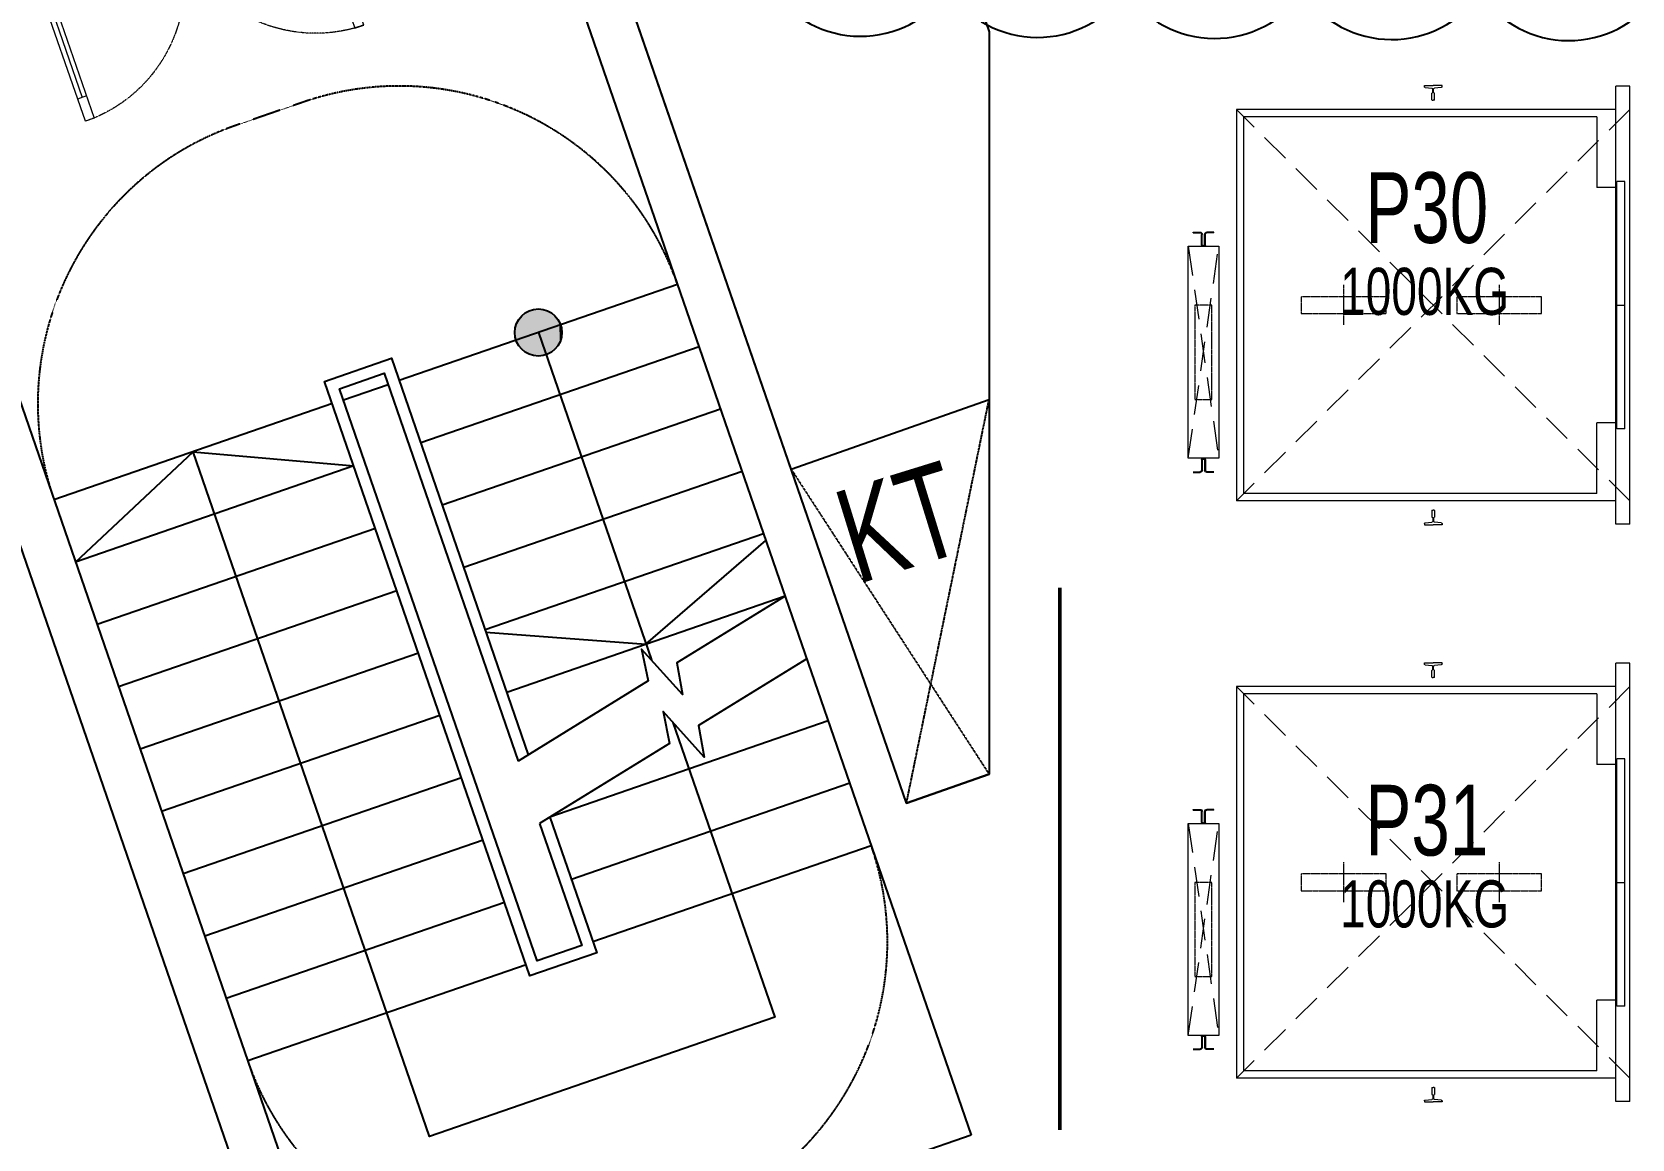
# Model space of a CAD drawing. Header units: millimetres. Extents: x -1307397 to 11565522512, y -626897 to 1138105.
# Drawn here: x -47136 to -40344, y 20331 to 25030 of the extents above; entities that cross this region are included whole.
import ezdxf
from ezdxf.enums import TextEntityAlignment as Align

# ---------------------------------------------------------------- set-up
doc = ezdxf.new("R2010")
doc.units = ezdxf.units.MM
doc.header["$MEASUREMENT"] = 0
for name, pattern in [('Xref_ST_MBDV Cot vach 30.7.2022$0$CENTERX2', [4, 2.5, -0.5, 0.5, -0.5]), ('Xref_ST_MBDV Cot vach 30.7.2022$0$HIDDEN', [0.375, 0.25, -0.125]), ('Xref_ST_MBDV Cot vach 30.7.2022$0$HIDDEN2', [0.1875, 0.125, -0.0625]), ('Xref_ST_MBDV Cot vach 30.7.2022$0$PHANTOMX2', [5, 2.5, -0.5, 0.5, -0.5, 0.5, -0.5]), ('Xref_ST_MBDV Cot vach 30.7.2022$0$ST_MBDV Cot vach 220803$0$HIDDEN', [0.375, 0.25, -0.125])]:
    doc.linetypes.add(name, pattern=pattern)
for name, color, linetype in [('Xref_ST_MBDV Cot vach 30.7.2022$0$A-FLOR-STRS-ARROW', 8, 'Continuous'), ('Xref_ST_MBDV Cot vach 30.7.2022$0$KT-Net manh', 139, 'Continuous'), ('Xref_ST_MBDV Cot vach 30.7.2022$0$KT-Text', 7, 'Continuous'), ('Xref_ST_MBDV Cot vach 30.7.2022$0$KT-Thay', 7, 'Continuous'), ('Xref_ST_MBDV Cot vach 30.7.2022$0$KT-Tuong', 1, 'Continuous'), ('Xref_ST_MBDV Cot vach 30.7.2022$0$ST_MBDV Cot vach 220803$0$KT-Khuat', 9, 'Xref_ST_MBDV Cot vach 30.7.2022$0$ST_MBDV Cot vach 220803$0$HIDDEN')]:
    doc.layers.add(name, color=color, linetype=linetype)
for name, color, linetype, lineweight in [('Xref_ST_MBDV Cot vach 30.7.2022$0$CUA', 37, 'Continuous', 13), ('Xref_ST_MBDV Cot vach 30.7.2022$0$KT-Net cot vach', 6, 'Continuous', 50), ('Xref_ST_MBDV Cot vach 30.7.2022$0$KT-Noi that', 36, 'Continuous', 9)]:
    doc.layers.add(name, color=color, linetype=linetype, lineweight=lineweight)
doc.styles.add('Xref_ST_MBDV Cot vach 30.7.2022$0$Arial', font='arial.ttf', dxfattribs={"width": 0.7})

# ---------------------------------------------------------------- blocks, each defined once
blk = doc.blocks.new('*U34')
for p, q in [((-1260, 525), (-1300, 525)), ((-1280, 100), (-1280, 525)), ((-90, 525), (-50, 525)), ((-70, 100), (-70, 525)), ((-1260, 100), (-1300, 100)), ((-90, 100), (-50, 100))]:
    blk.add_line(p, q)
for points in [[(-1300, 0), (-1260, 0), (-1260, 625), (-1300, 625)], [(-50, 0), (-90, 0), (-90, 625), (-50, 625)], [(-1350, -100), (-1290, -100), (-1290, -40), (-1300, -40), (-1300, 0), (-1350, 0)], [(0, -100), (-60, -100), (-60, -40), (-50, -40), (-50, 0), (0, 0)]]:
    blk.add_lwpolyline(points, close=True)
at = {"linetype": 'Xref_ST_MBDV Cot vach 30.7.2022$0$HIDDEN2'}
for centre, start, end in [((-1300, 0), 0, 89.99996), ((-50, 0), 90.00004, 180)]:
    blk.add_arc(centre, 625, start, end, dxfattribs=at)
blk = doc.blocks.new('Xref_ST_MBDV Cot vach 30.7.2022$0$TM 1000kg')
at = {"layer": 'Xref_ST_MBDV Cot vach 30.7.2022$0$KT-Noi that', "linetype": 'Continuous', "ltscale": 2}
for p, q in [((-2370, 220, 0), (-2370, 2080, 0)), ((-2370, 2080, 0), (-2310, 2080, 0)), ((-2310, 220, 0), (-2310, 2080, 0)), ((-2310, 1981, 0), (-700, 1981, 0)), ((-700, 1981, 0), (-700, 319, 0)), ((-2230, 1950, 0), (-730, 1950, 0)), ((-2230, 1950, 0), (-2230, 1650, 0)), ((-730, 1950, 0), (-730, 350, 0)), ((-2348, 625, 0), (-2348, 1675, 0)), ((-2348, 1675, 0), (-2314, 1675, 0)), ((-2314, 625, 0), (-2314, 1675, 0)), ((-2310, 1650, 0), (-2230, 1650, 0)), ((-2314, 1150, 0), (-2348, 1150, 0)), ((-2348, 625, 0), (-2314, 625, 0)), ((-2310, 650, 0), (-2230, 650, 0)), ((-2230, 350, 0), (-2230, 650, 0)), ((-2230, 350, 0), (-730, 350, 0)), ((-2310, 319, 0), (-700, 319, 0)), ((-2370, 220, 0), (-2310, 220, 0))]:
    blk.add_line(p, q, dxfattribs=at)
at = {"layer": 'Xref_ST_MBDV Cot vach 30.7.2022$0$KT-Noi that', "linetype": 'Continuous'}
for p, q in [((-1572.5, 2077, 0), (-1572.5, 2082, 0)), ((-1572.5, 2082, 0), (-1535, 2082, 0)), ((-1569.5, 2074, 0), (-1540.1, 2070.9, 0)), ((-1540, 2021, 0), (-1540, 2050, 0)), ((-1537.1, 2054.1, 0), (-1537.1, 2067.9, 0)), ((-1497.5, 2082, 0), (-1535, 2082, 0)), ((-1532.9, 2054.1, 0), (-1532.9, 2067.9, 0)), ((-1530, 2021, 0), (-1530, 2050, 0)), ((-1500.5, 2074, 0), (-1529.9, 2070.9, 0)), ((-1497.5, 2077, 0), (-1497.5, 2082, 0)), ((-1539, 2020, 0), (-1535, 2020, 0)), ((-1531, 2020, 0), (-1535, 2020, 0)), ((-603.5, 1460, 0), (-574.4, 1460, 0)), ((-603.5, 1456.8, 0), (-603.5, 1460, 0)), ((-603.5, 1456.8, 0), (-574.4, 1456.8, 0)), ((-568.2, 1406.2, 0), (-568.2, 1450.6, 0)), ((-565, 1406.2, 0), (-565, 1450.6, 0)), ((-555, 1406.2, 0), (-555, 1450.6, 0)), ((-551.8, 1406.2, 0), (-551.8, 1450.6, 0)), ((-516.5, 1460, 0), (-545.6, 1460, 0)), ((-516.5, 1456.8, 0), (-545.6, 1456.8, 0)), ((-516.5, 1456.8, 0), (-516.5, 1460, 0)), ((-558, 1403.2, 0), (-562, 1403.2, 0)), ((-558, 1400, 0), (-562, 1400, 0)), ((-568.2, 493.8, 0), (-568.2, 449.4, 0)), ((-565, 493.8, 0), (-565, 449.4, 0)), ((-558, 500, 0), (-562, 500, 0)), ((-558, 496.8, 0), (-562, 496.8, 0)), ((-555, 493.8, 0), (-555, 449.4, 0)), ((-551.8, 493.8, 0), (-551.8, 449.4, 0)), ((-603.5, 443.2, 0), (-574.4, 443.2, 0)), ((-603.5, 440, 0), (-574.4, 440, 0)), ((-516.5, 443.2, 0), (-545.6, 443.2, 0)), ((-516.5, 440, 0), (-545.6, 440, 0)), ((-1540, 279, 0), (-1540, 250, 0)), ((-1539, 280, 0), (-1535, 280, 0)), ((-1531, 280, 0), (-1535, 280, 0)), ((-1530, 279, 0), (-1530, 250, 0)), ((-1572.5, 223, 0), (-1572.5, 218, 0)), ((-1572.5, 218, 0), (-1535, 218, 0)), ((-1569.5, 226, 0), (-1540.1, 229.1, 0)), ((-1537.1, 245.9, 0), (-1537.1, 232.1, 0)), ((-1497.5, 218, 0), (-1535, 218, 0)), ((-1532.9, 245.9, 0), (-1532.9, 232.1, 0)), ((-1500.5, 226, 0), (-1529.9, 229.1, 0)), ((-1497.5, 223, 0), (-1497.5, 218, 0))]:
    blk.add_line(p, q, dxfattribs=at)
at = {"layer": 'Xref_ST_MBDV Cot vach 30.7.2022$0$KT-Noi that', "linetype": 'Xref_ST_MBDV Cot vach 30.7.2022$0$HIDDEN', "ltscale": 500}
for p, q in [((-2370, 1981, 0), (-700, 319, 0)), ((-2370, 319, 0), (-700, 1981, 0)), ((-495, 1400, 0), (-625, 500, 0)), ((-495, 500, 0), (-625, 1400, 0))]:
    blk.add_line(p, q, dxfattribs=at)
at = {"layer": 'Xref_ST_MBDV Cot vach 30.7.2022$0$KT-Noi that', "linetype": 'Xref_ST_MBDV Cot vach 30.7.2022$0$CENTERX2'}
for p, q in [((-1815, 1236, 0), (-1815, 1066.7, 0)), ((-1155, 1236, 0), (-1155, 1066.7, 0))]:
    blk.add_line(p, q, dxfattribs=at)
at = {"layer": 'Xref_ST_MBDV Cot vach 30.7.2022$0$KT-Noi that', "linetype": 'Continuous', "ltscale": 2, "elevation": 0}
blk.add_lwpolyline([(-495, 1400), (-625, 1400), (-625, 500), (-495, 500)], close=True, dxfattribs=at)
at = {"layer": 'Xref_ST_MBDV Cot vach 30.7.2022$0$KT-Noi that', "linetype": 'Xref_ST_MBDV Cot vach 30.7.2022$0$PHANTOMX2', "elevation": 0}
for points in [[(-1635, 1186), (-1635, 1114), (-1995, 1114), (-1995, 1186)], [(-975, 1186), (-975, 1114), (-1335, 1114), (-1335, 1186)], [(-524, 1150), (-524, 750), (-596, 750), (-596, 1150)]]:
    blk.add_lwpolyline(points, close=True, dxfattribs=at)
at = {"layer": 'Xref_ST_MBDV Cot vach 30.7.2022$0$KT-Noi that', "linetype": 'Continuous'}
for centre, radius, start, end in [((-1569.5, 2077, 0), 3, 180, 270), ((-1540.1, 2067.9, 0), 3, 0, 90), ((-1542.3, 2054.7, 0), 5.25, 295.66972, 353.31728), ((-1529.9, 2067.9, 0), 3, 90, 180), ((-1527.7, 2054.7, 0), 5.25, 186.68272, 244.33028), ((-1500.5, 2077, 0), 3, 270, 0), ((-1539, 2021, 0), 1, 180, 270), ((-1531, 2021, 0), 1, 270, 0), ((-574.4, 1450.6, 0), 9.4, 0, 90), ((-574.4, 1450.6, 0), 6.2, 0, 90), ((-545.6, 1450.6, 0), 9.4, 90, 180), ((-545.6, 1450.6, 0), 6.2, 90, 180), ((-562, 1406.2, 0), 6.2, 180, 270), ((-562, 1406.2, 0), 3, 180, 270), ((-558, 1406.2, 0), 3, 270, 0), ((-558, 1406.2, 0), 6.2, 270, 0), ((-562, 493.8, 0), 6.2, 90, 180), ((-562, 493.8, 0), 3, 90, 180), ((-558, 493.8, 0), 6.2, 0, 90), ((-558, 493.8, 0), 3, 0, 90), ((-574.4, 449.4, 0), 6.2, 270, 0), ((-574.4, 449.4, 0), 9.4, 270, 0), ((-545.6, 449.4, 0), 9.4, 180, 270), ((-545.6, 449.4, 0), 6.2, 180, 270), ((-1539, 279, 0), 1, 90, 180), ((-1531, 279, 0), 1, 0, 90), ((-1569.5, 223, 0), 3, 90, 180), ((-1540.1, 232.1, 0), 3, 270, 0), ((-1542.3, 245.3, 0), 5.25, 6.68272, 64.33028), ((-1527.7, 245.3, 0), 5.25, 115.66972, 173.31728), ((-1529.9, 232.1, 0), 3, 180, 270), ((-1500.5, 223, 0), 3, 0, 90)]:
    blk.add_arc(centre, radius, start, end, dxfattribs=at)
blk = doc.blocks.new('ĂERWER')
at = {"layer": 'Xref_ST_MBDV Cot vach 30.7.2022$0$KT-Text', "style": 'Xref_ST_MBDV Cot vach 30.7.2022$0$Arial', "width": 0.7}
for s, height, p in [('P30', 300, (-41535.8, 23804)), ('1000KG', 200, (-41642.7, 23498.5)), ('P31', 300, (-41535.8, 21204)), ('1000KG', 200, (-41642.7, 20898.5))]:
    blk.add_text(s, height=height, dxfattribs=at).set_placement(p)

msp = doc.modelspace()

# ---------------------------------------------------------------- hatches: boundary and pattern name
at = {"layer": 'Xref_ST_MBDV Cot vach 30.7.2022$0$KT-Net manh'}
h = msp.add_hatch(color=256, dxfattribs=at)
edge = h.paths.add_edge_path(flags=0)
edge.add_arc((-44986.3, 23754.3), 100, 199.04714, 559.04714)
h = msp.add_hatch(color=256, dxfattribs=at)
edge = h.paths.add_edge_path(flags=0)
edge.add_arc((-44986.3, 23754.3), 100, 199.04714, 559.04714)
msp.add_hatch(color=256, dxfattribs=at).paths.add_polyline_path([(-44988.2, 23854.3), (-45046.6, 23834.1), (-45082, 23783.5), (-45080.9, 23721.7), (-45043.6, 23672.3), (-44984.5, 23654.3), (-44926.1, 23674.5), (-44890.7, 23725.1), (-44891.8, 23786.9), (-44929, 23836.3)], flags=0)
msp.add_hatch(color=256, dxfattribs=at).paths.add_polyline_path([(-44988.2, 23854.3), (-45046.6, 23834.1), (-45082, 23783.5), (-45080.9, 23721.7), (-45043.6, 23672.3), (-44984.5, 23654.3), (-44926.1, 23674.5), (-44890.7, 23725.1), (-44891.8, 23786.9), (-44929, 23836.3)], flags=0)

# ---------------------------------------------------------------- linework, layer by layer
at = {"layer": 'Defpoints', "elevation": 0}
msp.add_lwpolyline([(-43995.9, 25209.7, 0.520567), (-43244.3, 25205.1, 0.520567), (-42492.6, 25200.4, 0.520567), (-41741, 25195.8, 0.520567), (-40989.4, 25191.2, 0.520567), (-40237.7, 25186.6, 0.520567), (-39644.3, 25339.8, 0.520567), (-39650.6, 26091.5, 0.520567), (-39656.9, 26843.1, 0.520567), (-39663.1, 27594.7, 0.520567), (-39669.4, 28346.4, 0.520567), (-39675.7, 29098, 0.520567), (-39682, 29849.6, 0.520567), (-40396.7, 29891.3, 0.520567), (-41148.3, 29895.9, 0.520567), (-41900, 29900.5, 0.520567), (-42651.6, 29905.2, 0.520567), (-43403.3, 29909.8, 0.520567), (-44034.3, 29794, 0.520567), (-44028, 29042.4, 0.520567), (-44021.7, 28290.7, 0.520567), (-44015.4, 27539.1, 0.520567), (-44009.1, 26787.5, 0.520567), (-44002.8, 26035.8, 0.520567)], format="xyb", close=True, dxfattribs=at)
msp.add_lwpolyline([(-45521.7, 27832.9), (-44198.4, 28289.8), (-43073, 25030.3), (-43073, 21879.5), (-43423.7, 21756.2)], close=True, dxfattribs=at)
at = {"layer": 'Xref_ST_MBDV Cot vach 30.7.2022$0$A-FLOR-STRS-ARROW', "elevation": 0}
for points in [[(-43938.6, 22634.9), (-44397.9, 22351.6), (-44374.8, 22218), (-44547.7, 22410.6), (-44520.8, 22275.8), (-45072.5, 21935.4)], [(-43847, 22369.4), (-44306.2, 22086.1), (-44283.1, 21952.5), (-44456.1, 22145.1), (-44429.1, 22010.3), (-44980.8, 21669.9)]]:
    msp.add_lwpolyline(points, dxfattribs=at)
at = {"layer": 'Xref_ST_MBDV Cot vach 30.7.2022$0$KT-Net cot vach', "elevation": 0}
msp.add_lwpolyline([(-42773, 22670.4), (-42773, 20370.4)], dxfattribs=at)
at = {"layer": 'Xref_ST_MBDV Cot vach 30.7.2022$0$KT-Net manh'}
msp.add_line((-44890.7, 23725.1), (-44891.8, 23786.9), dxfattribs=at)
msp.add_line((-44890.7, 23725.1), (-44891.8, 23786.9), dxfattribs=at)
at = {"layer": 'Xref_ST_MBDV Cot vach 30.7.2022$0$KT-Net manh', "linetype": 'Xref_ST_MBDV Cot vach 30.7.2022$0$HIDDEN', "elevation": 0}
for points in [[(-44395.6, 23958.3, 0.414131), (-45984.8, 24732), (-46268.9, 24633.9, 0.414131), (-47042.3, 23044.5, 1.000029)], [(-43573.2, 21576.2, -0.414131), (-44346.5, 19986.8), (-44630.6, 19888.7, -0.414131), (-46219.9, 20662.5, -1.000029)]]:
    msp.add_lwpolyline(points, format="xyb", dxfattribs=at)
at = {"layer": 'Xref_ST_MBDV Cot vach 30.7.2022$0$KT-Net manh', "elevation": 0}
for points in [[(-44986.3, 23754.3), (-44506.6, 22364.8)], [(-46950.9, 22779.8), (-46451.5, 23248.5), (-45769.3, 23187.8)], [(-44414.9, 22099.3), (-44203.1, 21485.7), (-44170.5, 21391.2), (-43982.8, 20847.7), (-45448, 20341.9), (-46451.5, 23248.5)], [(-45208.6, 22483), (-44529.5, 22431), (-44020.2, 22871.2)]]:
    msp.add_lwpolyline(points, dxfattribs=at)
at = {"layer": 'Xref_ST_MBDV Cot vach 30.7.2022$0$KT-Net manh'}
msp.add_circle((-44986.3, 23754.3), 100, dxfattribs=at)
msp.add_circle((-44986.3, 23754.3), 100, dxfattribs=at)
at = {"layer": 'Xref_ST_MBDV Cot vach 30.7.2022$0$KT-Thay', "extrusion": (-1.21212e-08, -4.22423e-09, 1)}
for p, q in [((-44395.6, 23958.3), (-45577.1, 23550.3)), ((-44304.2, 23693.6), (-45485.7, 23285.7)), ((-45860.7, 23452.4), (-47042.3, 23044.5)), ((-44212.8, 23428.9), (-45394.4, 23021)), ((-45769.3, 23187.8), (-46950.9, 22779.8)), ((-44121.4, 23164.3), (-45303, 22756.3)), ((-45677.9, 22923.1), (-46859.5, 22515.2)), ((-44030, 22899.6), (-45211.6, 22491.7)), ((-45586.6, 22658.4), (-46768.1, 22250.5)), ((-43938.7, 22634.9), (-45120.2, 22227)), ((-45495.2, 22393.8), (-46676.7, 21985.8)), ((-45403.8, 22129.1), (-46585.4, 21721.2)), ((-43755.9, 22105.6), (-44937.5, 21697.6)), ((-45312.4, 21864.4), (-46494, 21456.5)), ((-43664.5, 21840.9), (-44846.1, 21433)), ((-45221.1, 21599.7), (-46402.6, 21191.8)), ((-43573.2, 21576.2), (-44754.7, 21168.3)), ((-45129.7, 21335.1), (-46311.2, 20927.1)), ((-45038.3, 21070.4), (-46219.9, 20662.5))]:
    msp.add_line(p, q, dxfattribs=at)
at = {"layer": 'Xref_ST_MBDV Cot vach 30.7.2022$0$KT-Thay'}
for p, q in [((-45813.4, 23468.8), (-45624.4, 23534)), ((-43913.2, 23174.1), (-43073, 23469.6))]:
    msp.add_line(p, q, dxfattribs=at)
at = {"layer": 'Xref_ST_MBDV Cot vach 30.7.2022$0$KT-Thay', "elevation": 0}
for points in [[(-44937.2, 21696.8), (-44738.4, 21121), (-45022, 21023.1), (-45893.3, 23547), (-45609.8, 23644.9), (-45028.9, 21962.3)], [(-44980.8, 21669.9), (-44802, 21152), (-44991, 21086.7), (-45829.7, 23516), (-45640.7, 23581.3), (-45072.5, 21935.4)]]:
    msp.add_lwpolyline(points, dxfattribs=at)
at = {"layer": 'Xref_ST_MBDV Cot vach 30.7.2022$0$KT-Tuong'}
for p, q in [((-43423.7, 21756.2), (-45521.7, 27832.9)), ((-45080.9, 25943.3), (-43148.9, 20347.4)), ((-48040.6, 25323.5), (-45333.6, 17482.5)), ((-47727.6, 25029.5), (-45795.6, 19433.6)), ((-43423.7, 21756.2), (-43073, 21879.5)), ((-43148.9, 20347.4), (-45795.6, 19433.6))]:
    msp.add_line(p, q, dxfattribs=at)
at = {"layer": 'Xref_ST_MBDV Cot vach 30.7.2022$0$ST_MBDV Cot vach 220803$0$KT-Khuat', "linetype": 'Xref_ST_MBDV Cot vach 30.7.2022$0$ST_MBDV Cot vach 220803$0$HIDDEN', "ltscale": 5}
for p, q in [((-43423.7, 21756.2), (-43073, 23469.6)), ((-43913.2, 23174.1), (-43073, 21879.5))]:
    msp.add_line(p, q, dxfattribs=at)

# ---------------------------------------------------------------- block references
at = {"layer": 'Xref_ST_MBDV Cot vach 30.7.2022$0$CUA', "xscale": -1, "rotation": 199.0471379539868}
msp.add_blockref('*U34', (-45884.3, 25665.9), dxfattribs=at)
at = {"layer": 'Xref_ST_MBDV Cot vach 30.7.2022$0$KT-Noi that', "xscale": -1}
for p in [(-42723, 22720.4, 0), (-42723, 20270.4, 0)]:
    msp.add_blockref('Xref_ST_MBDV Cot vach 30.7.2022$0$TM 1000kg', p, dxfattribs=at)
at = {"layer": 'Xref_ST_MBDV Cot vach 30.7.2022$0$KT-Text'}
msp.add_blockref('ĂERWER', (59.6, 330.5, 0), dxfattribs=at)

# ---------------------------------------------------------------- texts
at = {"layer": 'Xref_ST_MBDV Cot vach 30.7.2022$0$KT-Text', "extrusion": (-7.82116e-08, -2.35248e-08, 1), "style": 'Xref_ST_MBDV Cot vach 30.7.2022$0$Arial', "width": 0.7}
msp.add_text('KT', height=400, rotation=17.17014, dxfattribs=at).set_placement((-43394.4, 22758.6, 0), align=Align.CENTER)

doc.saveas('drawing.dxf')
